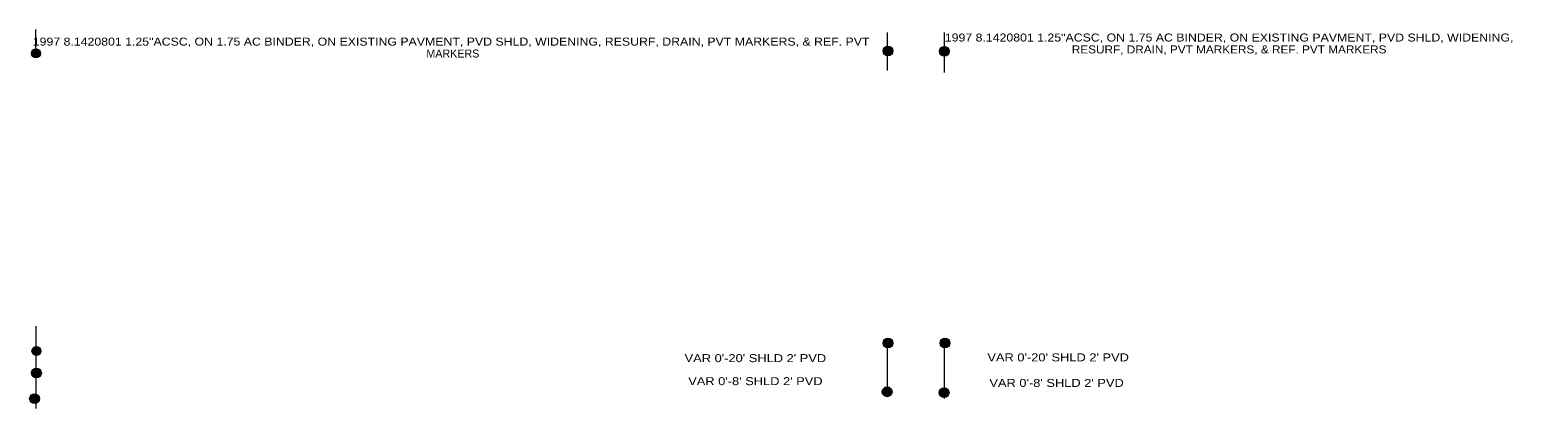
# Model space of a CAD drawing. Extents: x 1.13 to 8.73, y -3.68 to -1.74.
import ezdxf
from ezdxf.enums import TextEntityAlignment as Align

# ---------------------------------------------------------------- set-up
doc = ezdxf.new("R2010")
doc.units = 0
doc.header["$LTSCALE"] = 0.016
doc.layers.add('1', color=7, linetype='Continuous', lineweight=13)

msp = doc.modelspace()

# ---------------------------------------------------------------- hatches: boundary and pattern name
at = {"layer": '1'}
for points in [[(1.187, -1.862, 1), (1.141, -1.862, 1)], [(5.554, -1.849, 1), (5.504, -1.849, 1)], [(5.843, -1.851, 1), (5.793, -1.851, 1)], [(5.554, -3.347, 1), (5.504, -3.347, 1)], [(5.846, -3.347, 1), (5.796, -3.347, 1)], [(1.19, -3.388, 1), (1.144, -3.388, 1)], [(1.192, -3.501, 1), (1.142, -3.501, 1)], [(1.182, -3.632, 1), (1.132, -3.632, 1)], [(5.55, -3.597, 1), (5.5, -3.597, 1)], [(5.842, -3.601, 1), (5.792, -3.601, 1)]]:
    msp.add_hatch(color=256, dxfattribs=at).paths.add_polyline_path(points)

# ---------------------------------------------------------------- linework, layer by layer
for p, q in [((1.164, -1.865), (1.164, -1.74)), ((5.527, -1.95), (5.527, -1.755)), ((5.818, -1.959), (5.818, -1.754)), ((1.164, -3.261), (1.164, -3.682)), ((5.527, -3.622), (5.527, -3.352)), ((5.818, -3.631), (5.818, -3.347))]:
    msp.add_line(p, q, dxfattribs=at)
for centre, radius in [((1.164, -1.862), 0.023), ((5.529, -1.849), 0.025), ((5.818, -1.851), 0.025), ((5.529, -3.347), 0.025), ((5.821, -3.347), 0.025), ((1.167, -3.388), 0.023), ((1.167, -3.501), 0.025), ((1.157, -3.632), 0.025), ((5.525, -3.597), 0.025), ((5.817, -3.601), 0.025)]:
    msp.add_circle(centre, radius, dxfattribs=at)

# ---------------------------------------------------------------- texts
for s, width, p in [('1997 8.1420801 1.25"ACSC, ON 1.75 AC BINDER, ON EXISTING PAVMENT, PVD SHLD, WIDENING, RESURF, DRAIN, PVT MARKERS, & REF. PVT ', 1.15, (3.3, -1.822)), ('1997 8.1420801 1.25"ACSC, ON 1.75 AC BINDER, ON EXISTING PAVMENT, PVD SHLD, WIDENING,', 1.15, (7.277, -1.801)), ('RESURF, DRAIN, PVT MARKERS, & REF. PVT MARKERS', 1.1, (7.277, -1.862)), ("VAR 0'-20' SHLD 2' PVD", 1.2, (4.85, -3.445)), ("VAR 0'-20' SHLD 2' PVD", 1.2, (6.401, -3.441)), ("VAR 0'-8' SHLD 2' PVD", 1.2, (4.85, -3.563)), ("VAR 0'-8' SHLD 2' PVD", 1.2, (6.393, -3.572))]:
    msp.add_text(s, height=0.041, dxfattribs=dict(at, width=width)).set_placement(p, align=Align.CENTER)
msp.add_text('MARKERS', height=0.041, dxfattribs=at).set_placement((3.3, -1.883), align=Align.CENTER)

doc.saveas('drawing.dxf')
